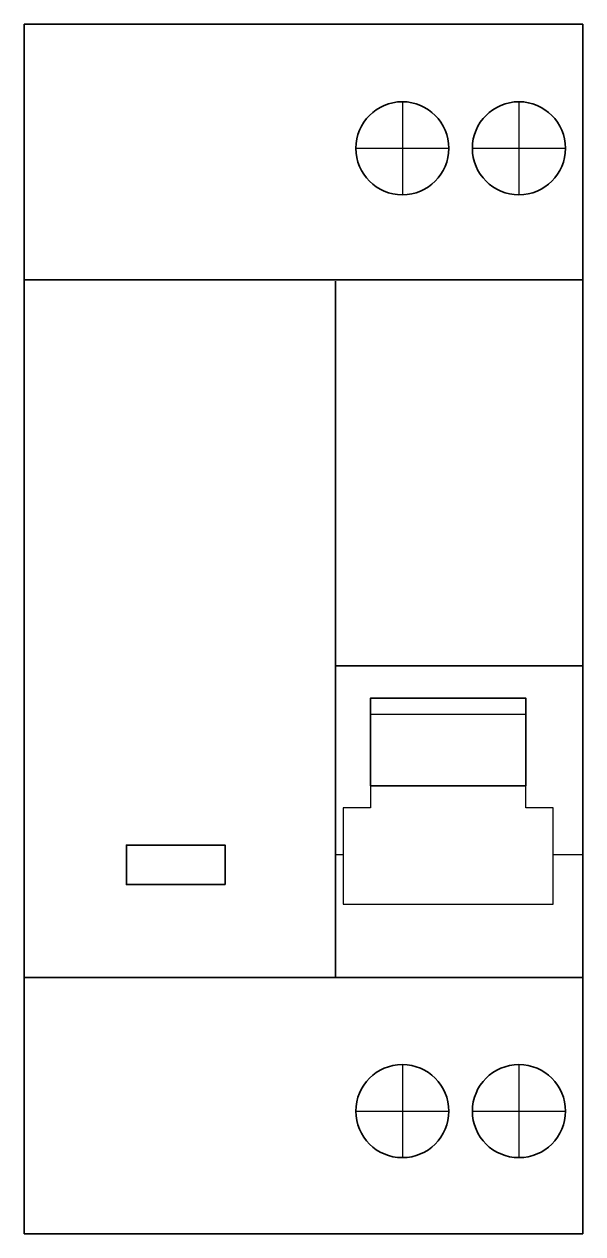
# Model space of a CAD drawing. Header units: inches. Extents: x -0.2 to 35.8, y -78 to 0.
import ezdxf

# ---------------------------------------------------------------- set-up
doc = ezdxf.new("R2010")
doc.units = ezdxf.units.IN
doc.header["$MEASUREMENT"] = 0
doc.layers.add('Layer 1', color=7, linetype='Continuous')

# ---------------------------------------------------------------- blocks, each defined once
blk = doc.blocks.new('block 4')
at = {"layer": 'Layer 1', "color": 7, "lineweight": 35}
blk.add_lwpolyline([(91.633, 0), (91.633, -78), (127.626, -78), (127.626, 0), (91.633, 0)], dxfattribs=at)
blk = doc.blocks.new('block 5')
at = {"layer": 'Layer 1', "color": 7, "lineweight": 35}
blk.add_lwpolyline([(127.633, -61.474), (91.64, -61.474), (91.64, -16.491), (127.633, -16.491), (127.633, -61.474)], dxfattribs=at)
blk = doc.blocks.new('block 3')
at = {"layer": 'Layer 1'}
for name in ['block 4', 'block 5']:
    blk.add_blockref(name, (0, 0), dxfattribs=at)
blk = doc.blocks.new('block 7')
at = {"layer": 'Layer 1', "color": 7, "lineweight": 35}
blk.add_lwpolyline([(111.693, -41.369), (127.628, -41.369)], dxfattribs=at)
blk = doc.blocks.new('block 6')
at = {"layer": 'Layer 1'}
blk.add_blockref('block 7', (0, 0), dxfattribs=at)
blk = doc.blocks.new('block 10')
at = {"layer": 'Layer 1', "color": 7, "lineweight": 35}
blk.add_lwpolyline([(123.956, -49.106), (113.96, -49.106), (113.96, -43.456), (123.956, -43.456), (123.956, -49.106)], dxfattribs=at)
blk = doc.blocks.new('block 11')
at = {"layer": 'Layer 1', "color": 7, "lineweight": 30}
blk.add_lwpolyline([(125.721, -50.524), (123.957, -50.524), (123.957, -49.109), (118.724, -49.109), (113.961, -49.109), (113.961, -50.524), (112.197, -50.524), (112.197, -56.746), (125.721, -56.746), (125.721, -50.524)], dxfattribs=at)
blk = doc.blocks.new('block 9')
at = {"layer": 'Layer 1'}
for name in ['block 10', 'block 11']:
    blk.add_blockref(name, (0, 0), dxfattribs=at)
blk = doc.blocks.new('block 8')
at = {"layer": 'Layer 1', "color": 7, "lineweight": 30}
blk.add_lwpolyline([(113.966, -44.488), (123.955, -44.488)], dxfattribs=at)
at = {"layer": 'Layer 1'}
blk.add_blockref('block 9', (0, 0), dxfattribs=at)
blk = doc.blocks.new('block 2')
at = {"layer": 'Layer 1', "color": 7, "lineweight": 35}
blk.add_lwpolyline([(111.692, -16.577), (111.692, -61.473)], dxfattribs=at)
at = {"layer": 'Layer 1'}
for name in ['block 3', 'block 6', 'block 8']:
    blk.add_blockref(name, (0, 0), dxfattribs=at)
blk = doc.blocks.new('block 17')
at = {"layer": 'Layer 1', "color": 7, "lineweight": 35}
blk.add_open_spline([(120.516, -8), (120.516, -9.657), (121.859, -11), (123.516, -11), (123.516, -11), (123.516, -11), (123.516, -11), (125.173, -11), (126.516, -9.657), (126.516, -8), (126.516, -8), (126.516, -8), (126.516, -8), (126.516, -6.343), (125.173, -5), (123.516, -5), (123.516, -5), (123.516, -5), (123.516, -5), (121.859, -5), (120.516, -6.343), (120.516, -8)], degree=3, knots=[0, 0, 0, 0, 1, 1, 1, 2, 2, 2, 3, 3, 3, 4, 4, 4, 5, 5, 5, 6, 6, 6, 7, 7, 7, 7], dxfattribs=at)
blk = doc.blocks.new('block 20')
at = {"layer": 'Layer 1', "color": 7, "lineweight": 30}
blk.add_lwpolyline([(123.516, -5), (123.516, -11)], dxfattribs=at)
blk = doc.blocks.new('block 21')
at = {"layer": 'Layer 1', "color": 7, "lineweight": 30}
blk.add_lwpolyline([(120.516, -8), (126.516, -8)], dxfattribs=at)
blk = doc.blocks.new('block 19')
at = {"layer": 'Layer 1'}
for name in ['block 20', 'block 21']:
    blk.add_blockref(name, (0, 0), dxfattribs=at)
blk = doc.blocks.new('block 18')
at = {"layer": 'Layer 1'}
blk.add_blockref('block 19', (0, 0), dxfattribs=at)
blk = doc.blocks.new('block 16')
at = {"layer": 'Layer 1'}
for name in ['block 17', 'block 18']:
    blk.add_blockref(name, (0, 0), dxfattribs=at)
blk = doc.blocks.new('block 23')
at = {"layer": 'Layer 1', "color": 7, "lineweight": 35}
blk.add_open_spline([(113.003, -8), (113.003, -9.657), (114.346, -11), (116.003, -11), (116.003, -11), (116.003, -11), (116.003, -11), (117.66, -11), (119.003, -9.657), (119.003, -8), (119.003, -8), (119.003, -8), (119.003, -8), (119.003, -6.343), (117.66, -5), (116.003, -5), (116.003, -5), (116.003, -5), (116.003, -5), (114.346, -5), (113.003, -6.343), (113.003, -8)], degree=3, knots=[0, 0, 0, 0, 1, 1, 1, 2, 2, 2, 3, 3, 3, 4, 4, 4, 5, 5, 5, 6, 6, 6, 7, 7, 7, 7], dxfattribs=at)
blk = doc.blocks.new('block 26')
at = {"layer": 'Layer 1', "color": 7, "lineweight": 30}
blk.add_lwpolyline([(116.003, -5), (116.003, -11)], dxfattribs=at)
blk = doc.blocks.new('block 27')
at = {"layer": 'Layer 1', "color": 7, "lineweight": 30}
blk.add_lwpolyline([(113.003, -8), (119.003, -8)], dxfattribs=at)
blk = doc.blocks.new('block 25')
at = {"layer": 'Layer 1'}
for name in ['block 26', 'block 27']:
    blk.add_blockref(name, (0, 0), dxfattribs=at)
blk = doc.blocks.new('block 24')
at = {"layer": 'Layer 1'}
blk.add_blockref('block 25', (0, 0), dxfattribs=at)
blk = doc.blocks.new('block 22')
at = {"layer": 'Layer 1'}
for name in ['block 23', 'block 24']:
    blk.add_blockref(name, (0, 0), dxfattribs=at)
blk = doc.blocks.new('block 29')
at = {"layer": 'Layer 1', "color": 7, "lineweight": 35}
blk.add_open_spline([(120.516, -70.089), (120.516, -71.746), (121.859, -73.089), (123.516, -73.089), (123.516, -73.089), (123.516, -73.089), (123.516, -73.089), (125.173, -73.089), (126.516, -71.746), (126.516, -70.089), (126.516, -70.089), (126.516, -70.089), (126.516, -70.089), (126.516, -68.432), (125.173, -67.089), (123.516, -67.089), (123.516, -67.089), (123.516, -67.089), (123.516, -67.089), (121.859, -67.089), (120.516, -68.432), (120.516, -70.089)], degree=3, knots=[0, 0, 0, 0, 1, 1, 1, 2, 2, 2, 3, 3, 3, 4, 4, 4, 5, 5, 5, 6, 6, 6, 7, 7, 7, 7], dxfattribs=at)
blk = doc.blocks.new('block 32')
at = {"layer": 'Layer 1', "color": 7, "lineweight": 30}
blk.add_lwpolyline([(123.516, -67.089), (123.516, -73.089)], dxfattribs=at)
blk = doc.blocks.new('block 33')
at = {"layer": 'Layer 1', "color": 7, "lineweight": 30}
blk.add_lwpolyline([(120.516, -70.089), (126.516, -70.089)], dxfattribs=at)
blk = doc.blocks.new('block 31')
at = {"layer": 'Layer 1'}
for name in ['block 32', 'block 33']:
    blk.add_blockref(name, (0, 0), dxfattribs=at)
blk = doc.blocks.new('block 30')
at = {"layer": 'Layer 1'}
blk.add_blockref('block 31', (0, 0), dxfattribs=at)
blk = doc.blocks.new('block 28')
at = {"layer": 'Layer 1'}
for name in ['block 29', 'block 30']:
    blk.add_blockref(name, (0, 0), dxfattribs=at)
blk = doc.blocks.new('block 35')
at = {"layer": 'Layer 1', "color": 7, "lineweight": 35}
blk.add_open_spline([(113.003, -70.089), (113.003, -71.746), (114.346, -73.089), (116.003, -73.089), (116.003, -73.089), (116.003, -73.089), (116.003, -73.089), (117.66, -73.089), (119.003, -71.746), (119.003, -70.089), (119.003, -70.089), (119.003, -70.089), (119.003, -70.089), (119.003, -68.432), (117.66, -67.089), (116.003, -67.089), (116.003, -67.089), (116.003, -67.089), (116.003, -67.089), (114.346, -67.089), (113.003, -68.432), (113.003, -70.089)], degree=3, knots=[0, 0, 0, 0, 1, 1, 1, 2, 2, 2, 3, 3, 3, 4, 4, 4, 5, 5, 5, 6, 6, 6, 7, 7, 7, 7], dxfattribs=at)
blk = doc.blocks.new('block 38')
at = {"layer": 'Layer 1', "color": 7, "lineweight": 30}
blk.add_lwpolyline([(116.003, -67.089), (116.003, -73.089)], dxfattribs=at)
blk = doc.blocks.new('block 39')
at = {"layer": 'Layer 1', "color": 7, "lineweight": 30}
blk.add_lwpolyline([(113.003, -70.089), (119.003, -70.089)], dxfattribs=at)
blk = doc.blocks.new('block 37')
at = {"layer": 'Layer 1'}
for name in ['block 38', 'block 39']:
    blk.add_blockref(name, (0, 0), dxfattribs=at)
blk = doc.blocks.new('block 36')
at = {"layer": 'Layer 1'}
blk.add_blockref('block 37', (0, 0), dxfattribs=at)
blk = doc.blocks.new('block 34')
at = {"layer": 'Layer 1'}
for name in ['block 35', 'block 36']:
    blk.add_blockref(name, (0, 0), dxfattribs=at)

msp = doc.modelspace()

# ---------------------------------------------------------------- linework, layer by layer
at = {"layer": 'Layer 1', "color": 7, "lineweight": 35}
msp.add_lwpolyline([(12.707, -55.483), (6.347, -55.483), (6.347, -52.939), (12.707, -52.939), (12.707, -55.483)], dxfattribs=at)
at = {"layer": 'Layer 1', "color": 7, "lineweight": 30}
for points in [[(19.824, -53.549), (20.326, -53.549)], [(33.853, -53.549), (35.754, -53.549)]]:
    msp.add_lwpolyline(points, dxfattribs=at)

# ---------------------------------------------------------------- block references
at = {"layer": 'Layer 1'}
for name in ['block 2', 'block 22', 'block 16', 'block 34', 'block 28']:
    msp.add_blockref(name, (-91.868, 0), dxfattribs=at)

doc.saveas('drawing.dxf')
